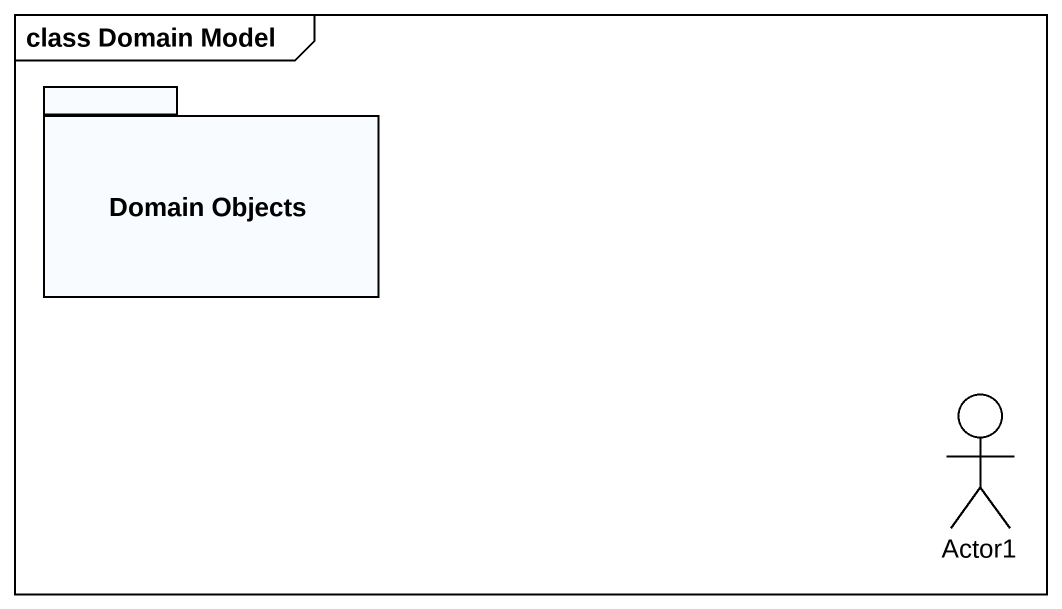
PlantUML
@startuml
mainframe class Domain Model
package "Domain Objects" as Domain_Objects {
}
actor Actor1
@enduml
